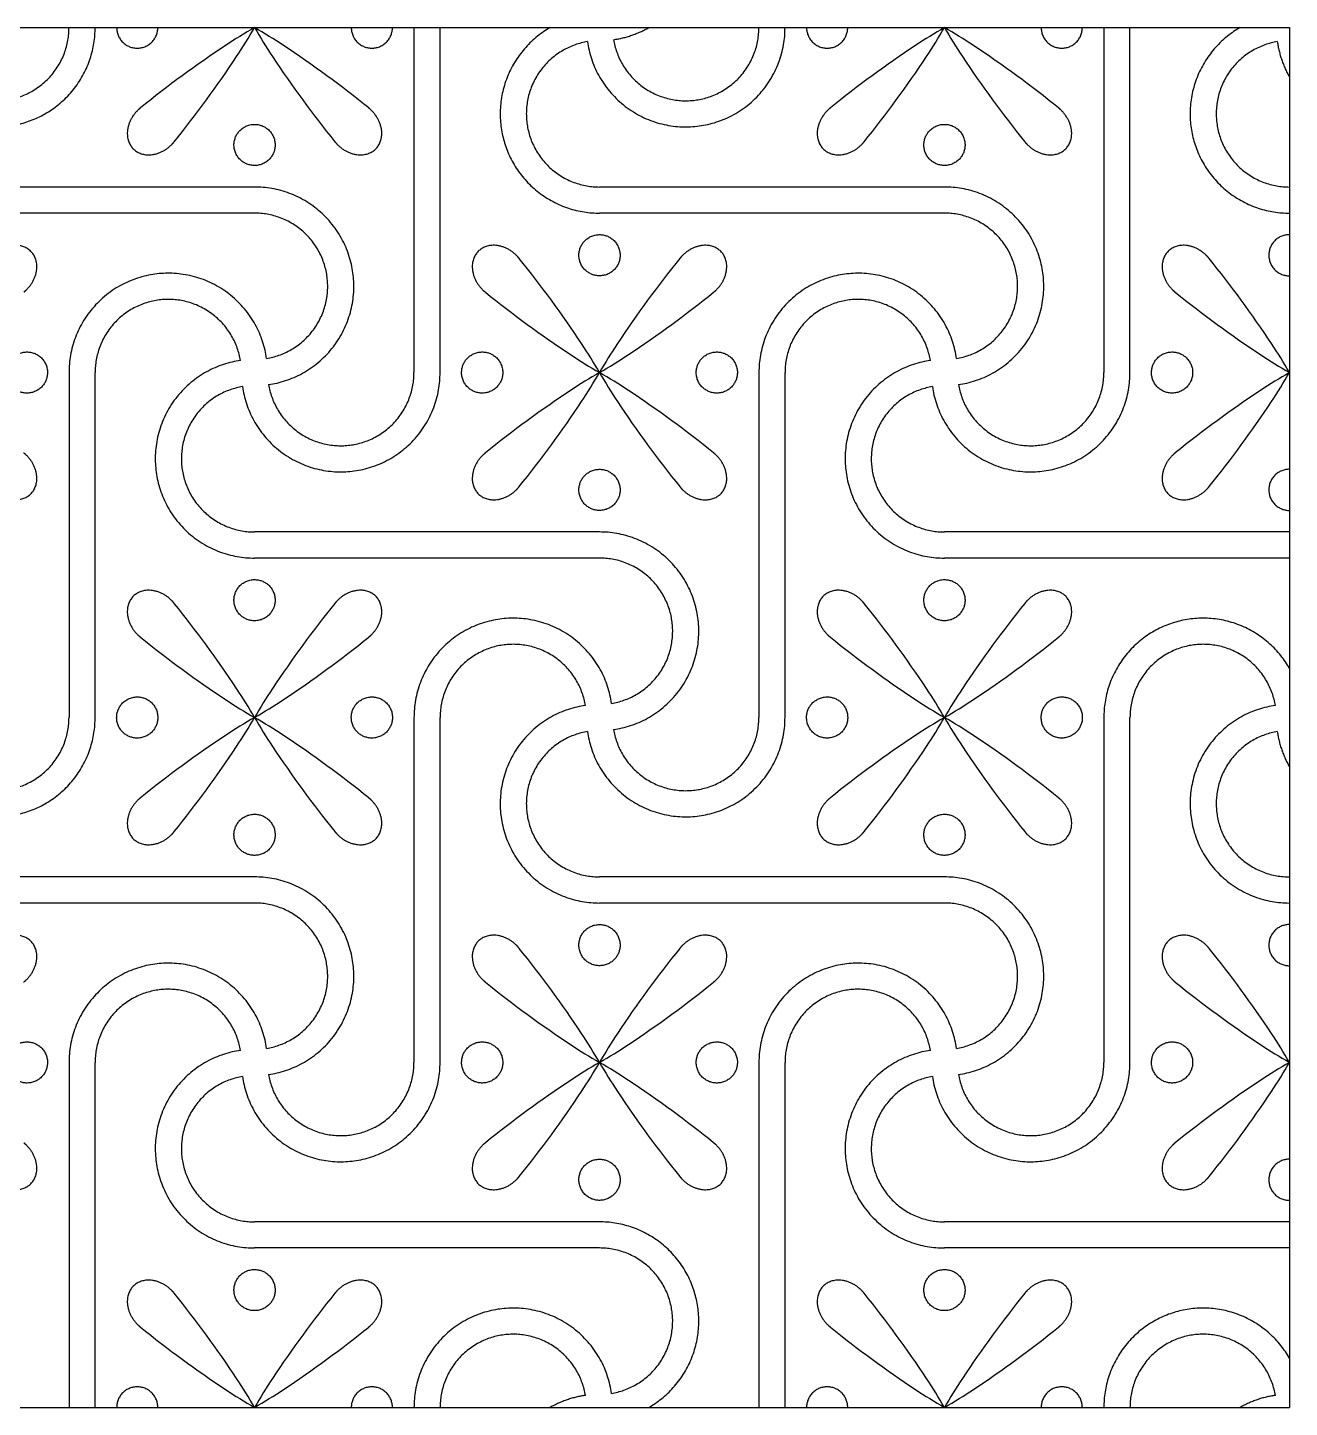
# Model space of a CAD drawing. Header units: millimetres. Extents: x -101 to 102, y -117 to 99.
# Drawn here: x 0.43 to 44.37, y 51.3 to 99.34 of the extents above; entities that cross this region are included whole.
import ezdxf

# ---------------------------------------------------------------- set-up
doc = ezdxf.new("R2010")
doc.units = ezdxf.units.MM
doc.header["$MEASUREMENT"] = 0
doc.layers.add('Layer 03', color=5, linetype='Continuous')

msp = doc.modelspace()

# ---------------------------------------------------------------- linework, layer by layer
at = {"layer": 'Layer 03'}
for p, q in [((-3.675, 99.337), (44.366, 99.337)), ((44.366, 99.337), (44.366, 51.296)), ((8.336, 93.787), (-3.675, 93.787)), ((32.356, 93.787), (20.346, 93.787)), ((8.336, 92.877), (-3.675, 92.877)), ((32.356, 92.877), (20.346, 92.877)), ((20.346, 81.777), (8.336, 81.777)), ((44.366, 81.777), (32.356, 81.777)), ((20.346, 80.867), (8.336, 80.867)), ((44.366, 80.867), (32.356, 80.867)), ((8.336, 69.767), (-3.675, 69.767)), ((32.356, 69.767), (20.346, 69.767)), ((8.336, 68.857), (-3.675, 68.857)), ((32.356, 68.857), (20.346, 68.857)), ((20.346, 57.756), (8.336, 57.756)), ((44.366, 57.756), (32.356, 57.756)), ((20.346, 56.847), (8.336, 56.847)), ((44.366, 56.847), (32.356, 56.847))]:
    msp.add_line(p, q, dxfattribs=at)
for points in [[(13.886, 99.337), (13.886, 87.327)], [(14.796, 87.327), (14.796, 99.337)], [(37.906, 99.337), (37.906, 87.327)], [(38.816, 87.327), (38.816, 99.337)], [(1.876, 87.327), (1.876, 75.317)], [(2.785, 75.317), (2.785, 87.327)], [(25.896, 87.327), (25.896, 75.317)], [(26.806, 75.317), (26.806, 87.327)], [(13.886, 75.317), (13.886, 63.307)], [(14.796, 63.307), (14.796, 75.317)], [(37.906, 75.317), (37.906, 63.307)], [(38.816, 63.307), (38.816, 75.317)], [(1.876, 63.307), (1.876, 51.296)], [(2.785, 51.296), (2.785, 63.307)], [(25.896, 63.307), (25.896, 51.296)], [(26.806, 51.296), (26.806, 63.307)], [(-3.675, 51.296), (44.366, 51.296)]]:
    msp.add_lwpolyline(points, dxfattribs=at)
for centre, radius, start, end in [((17.281, 83.736), 17.984, 119.83, 123.6162), ((-7.266, 108.283), 17.984, 326.3838, 330.17), ((-0.61, 83.736), 17.984, 56.3838, 60.17), ((23.937, 108.283), 17.984, 209.83, 213.6162), ((41.302, 83.736), 17.984, 119.83, 123.6162), ((16.755, 108.283), 17.984, 326.3838, 330.17), ((23.41, 83.736), 17.984, 56.3838, 60.17), ((47.958, 108.283), 17.984, 209.83, 213.6162), ((29.509, 65.343), 40.071, 123.6162, 128.8702), ((-12.838, 65.343), 40.071, 51.1298, 56.3838), ((53.53, 65.343), 40.071, 123.6162, 128.8702), ((11.182, 65.343), 40.071, 51.1298, 56.3838), ((-25.659, 120.511), 40.071, 321.1298, 326.3838), ((42.33, 120.511), 40.071, 213.6162, 218.8702), ((-1.639, 120.511), 40.071, 321.1298, 326.3838), ((66.351, 120.511), 40.071, 213.6162, 218.8702), ((-13.649, 66.153), 40.071, 33.6162, 38.8702), ((54.34, 66.153), 40.071, 141.1298, 146.3838), ((10.372, 66.153), 40.071, 33.6162, 38.8702), ((41.52, 121.322), 40.071, 231.1298, 236.3838), ((-0.828, 121.322), 40.071, 303.6162, 308.8702), ((65.54, 121.322), 40.071, 231.1298, 236.3838), ((29.292, 102.929), 17.984, 236.3838, 240.17), ((4.744, 78.381), 17.984, 29.83, 33.6162), ((35.947, 78.381), 17.984, 146.3838, 150.17), ((11.4, 102.929), 17.984, 299.83, 303.6162), ((53.312, 102.929), 17.984, 236.3838, 240.17), ((28.765, 78.381), 17.984, 29.83, 33.6162), ((29.292, 71.726), 17.984, 119.83, 123.6162), ((4.744, 96.273), 17.984, 326.3838, 330.17), ((11.4, 71.726), 17.984, 56.3838, 60.17), ((35.947, 96.273), 17.984, 209.83, 213.6162), ((53.312, 71.726), 17.984, 119.83, 123.6162), ((28.765, 96.273), 17.984, 326.3838, 330.17), ((41.52, 53.333), 40.071, 123.6162, 128.8702), ((-0.828, 53.333), 40.071, 51.1298, 56.3838), ((65.54, 53.333), 40.071, 123.6162, 128.8702), ((-13.649, 108.501), 40.071, 321.1298, 326.3838), ((54.34, 108.501), 40.071, 213.6162, 218.8702), ((10.372, 108.501), 40.071, 321.1298, 326.3838), ((-25.659, 54.143), 40.071, 33.6162, 38.8702), ((42.33, 54.143), 40.071, 141.1298, 146.3838), ((-1.639, 54.143), 40.071, 33.6162, 38.8702), ((66.351, 54.143), 40.071, 141.1298, 146.3838), ((29.509, 109.312), 40.071, 231.1298, 236.3838), ((-12.838, 109.312), 40.071, 303.6162, 308.8702), ((53.53, 109.312), 40.071, 231.1298, 236.3838), ((11.182, 109.312), 40.071, 303.6162, 308.8702), ((17.281, 90.918), 17.984, 236.3838, 240.17), ((-7.266, 66.371), 17.984, 29.83, 33.6162), ((23.937, 66.371), 17.984, 146.3838, 150.17), ((-0.61, 90.918), 17.984, 299.83, 303.6162), ((41.302, 90.918), 17.984, 236.3838, 240.17), ((16.755, 66.371), 17.984, 29.83, 33.6162), ((47.958, 66.371), 17.984, 146.3838, 150.17), ((23.41, 90.918), 17.984, 299.83, 303.6162), ((17.281, 59.715), 17.984, 119.83, 123.6162), ((-7.266, 84.263), 17.984, 326.3838, 330.17), ((-0.61, 59.715), 17.984, 56.3838, 60.17), ((23.937, 84.263), 17.984, 209.83, 213.6162), ((41.302, 59.715), 17.984, 119.83, 123.6162), ((16.755, 84.263), 17.984, 326.3838, 330.17), ((23.41, 59.715), 17.984, 56.3838, 60.17), ((47.958, 84.263), 17.984, 209.83, 213.6162), ((29.509, 41.322), 40.071, 123.6162, 128.8702), ((-12.838, 41.322), 40.071, 51.1298, 56.3838), ((53.53, 41.322), 40.071, 123.6162, 128.8702), ((11.182, 41.322), 40.071, 51.1298, 56.3838), ((-25.659, 96.491), 40.071, 321.1298, 326.3838), ((42.33, 96.491), 40.071, 213.6162, 218.8702), ((-1.639, 96.491), 40.071, 321.1298, 326.3838), ((66.351, 96.491), 40.071, 213.6162, 218.8702), ((-13.649, 42.133), 40.071, 33.6162, 38.8702), ((54.34, 42.133), 40.071, 141.1298, 146.3838), ((10.372, 42.133), 40.071, 33.6162, 38.8702), ((41.52, 97.301), 40.071, 231.1298, 236.3838), ((-0.828, 97.301), 40.071, 303.6162, 308.8702), ((65.54, 97.301), 40.071, 231.1298, 236.3838), ((29.292, 78.908), 17.984, 236.3838, 240.17), ((4.744, 54.361), 17.984, 29.83, 33.6162), ((35.947, 54.361), 17.984, 146.3838, 150.17), ((11.4, 78.908), 17.984, 299.83, 303.6162), ((53.312, 78.908), 17.984, 236.3838, 240.17), ((28.765, 54.361), 17.984, 29.83, 33.6162), ((29.292, 47.705), 17.984, 119.83, 123.6162), ((4.744, 72.253), 17.984, 326.3838, 330.17), ((11.4, 47.705), 17.984, 56.3838, 60.17), ((35.947, 72.253), 17.984, 209.83, 213.6162), ((53.312, 47.705), 17.984, 119.83, 123.6162), ((28.765, 72.253), 17.984, 326.3838, 330.17), ((41.52, 29.312), 40.071, 123.6162, 128.8702), ((-0.828, 29.312), 40.071, 51.1298, 56.3838), ((65.54, 29.312), 40.071, 123.6162, 128.8702), ((-13.649, 84.48), 40.071, 321.1298, 326.3838), ((54.34, 84.48), 40.071, 213.6162, 218.8702), ((10.372, 84.48), 40.071, 321.1298, 326.3838), ((-25.659, 30.123), 40.071, 33.6162, 38.8702), ((42.33, 30.123), 40.071, 141.1298, 146.3838), ((-1.639, 30.123), 40.071, 33.6162, 38.8702), ((66.351, 30.123), 40.071, 141.1298, 146.3838), ((29.509, 85.291), 40.071, 231.1298, 236.3838), ((-12.838, 85.291), 40.071, 303.6162, 308.8702), ((53.53, 85.291), 40.071, 231.1298, 236.3838), ((11.182, 85.291), 40.071, 303.6162, 308.8702), ((17.281, 66.898), 17.984, 236.3838, 240.17), ((-7.266, 42.351), 17.984, 29.83, 33.6162), ((23.937, 42.351), 17.984, 146.3838, 150.17), ((-0.61, 66.898), 17.984, 299.83, 303.6162), ((41.302, 66.898), 17.984, 236.3838, 240.17), ((16.755, 42.351), 17.984, 29.83, 33.6162), ((47.958, 42.351), 17.984, 146.3838, 150.17), ((23.41, 66.898), 17.984, 299.83, 303.6162)]:
    msp.add_arc(centre, radius, start, end, dxfattribs=at)
for points, weights, knots in [([(-3.675, 97.623), (-2.356, 95.313), (0.215, 95.996), (2.785, 96.678), (2.785, 99.337)], [1, 0.792622315499, 1, 0.792622315499, 1], [2.567925, 2.567925, 2.567925, 9.059008, 9.059008, 15.55009, 15.55009, 15.55009]), ([(-3.185, 98.917), (-2.798, 96.605), (-0.461, 96.799), (1.876, 96.993), (1.876, 99.337)], [1, 0.735775227624, 1, 0.735775227624, 1], [0.819926, 0.819926, 0.819926, 8.185008, 8.185008, 15.55009, 15.55009, 15.55009]), ([(3.535, 99.337), (3.535, 98.621), (4.251, 98.621), (4.967, 98.621), (4.967, 99.337)], [1, 0.707106781186, 1, 0.707106781186, 1], [2.335696, 2.335696, 2.335696, 4.190636, 4.190636, 6.045576, 6.045576, 6.045576]), ([(11.704, 99.337), (11.704, 98.621), (12.42, 98.621), (13.137, 98.621), (13.137, 99.337)], [1, 0.707106781187, 1, 0.707106781187, 1], [6.045576, 6.045576, 6.045576, 7.900515, 7.900515, 9.755455, 9.755455, 9.755455]), ([(18.631, 99.337), (16.322, 98.019), (17.004, 95.448), (17.686, 92.877), (20.346, 92.877)], [1, 0.792622315497, 1, 0.792622315497, 1], [2.567925, 2.567925, 2.567925, 9.059008, 9.059008, 15.55009, 15.55009, 15.55009]), ([(19.926, 98.848), (20.382, 95.66), (23.594, 95.889), (26.806, 96.117), (26.806, 99.337)], [1, 0.731783704838, 1, 0.731783704838, 1], [0.703603, 0.703603, 0.703603, 8.126846, 8.126846, 15.55009, 15.55009, 15.55009]), ([(20.836, 98.917), (21.222, 96.605), (23.559, 96.799), (25.896, 96.993), (25.896, 99.337)], [1, 0.735775227624, 1, 0.735775227624, 1], [0.819926, 0.819926, 0.819926, 8.185008, 8.185008, 15.55009, 15.55009, 15.55009]), ([(27.555, 99.337), (27.555, 98.621), (28.272, 98.621), (28.988, 98.621), (28.988, 99.337)], [1, 0.707106781186, 1, 0.707106781186, 1], [2.335696, 2.335696, 2.335696, 4.190636, 4.190636, 6.045576, 6.045576, 6.045576]), ([(35.724, 99.337), (35.724, 98.621), (36.441, 98.621), (37.157, 98.621), (37.157, 99.337)], [1, 0.707106781187, 1, 0.707106781187, 1], [6.045576, 6.045576, 6.045576, 7.900515, 7.900515, 9.755455, 9.755455, 9.755455]), ([(42.652, 99.337), (40.342, 98.019), (41.025, 95.448), (41.707, 92.877), (44.366, 92.877)], [1, 0.792622315497, 1, 0.792622315497, 1], [2.567925, 2.567925, 2.567925, 9.059008, 9.059008, 15.55009, 15.55009, 15.55009]), ([(19.926, 98.848), (17.613, 98.461), (17.807, 96.124), (18.001, 93.787), (20.346, 93.787)], [1, 0.735775227624, 1, 0.735775227624, 1], [0.819926, 0.819926, 0.819926, 8.185008, 8.185008, 15.55009, 15.55009, 15.55009]), ([(43.946, 98.848), (41.634, 98.461), (41.827, 96.124), (42.021, 93.787), (44.366, 93.787)], [1, 0.735775227624, 1, 0.735775227624, 1], [0.819926, 0.819926, 0.819926, 8.185008, 8.185008, 15.55009, 15.55009, 15.55009]), ([(4.362, 96.541), (4.308, 96.497), (4.259, 96.448), (3.521, 95.71), (4.114, 95.116), (4.708, 94.523), (5.447, 95.261), (5.496, 95.31), (5.539, 95.364)], [0.951285441097, 0.97318836636, 1, 0.707106781187, 1, 0.707106781187, 1, 0.97318836636, 0.951285441097], [1.427005, 1.427005, 1.427005, 1.570796, 1.570796, 3.141593, 3.141593, 4.712389, 4.712389, 4.856181, 4.856181, 4.856181]), ([(11.132, 95.364), (11.176, 95.31), (11.225, 95.261), (11.963, 94.523), (12.557, 95.116), (13.15, 95.71), (12.412, 96.448), (12.363, 96.497), (12.309, 96.541)], [0.951285441097, 0.97318836636, 1, 0.707106781187, 1, 0.707106781187, 1, 0.97318836636, 0.951285441097], [1.427005, 1.427005, 1.427005, 1.570796, 1.570796, 3.141593, 3.141593, 4.712389, 4.712389, 4.856181, 4.856181, 4.856181]), ([(28.383, 96.541), (28.329, 96.497), (28.28, 96.448), (27.541, 95.71), (28.135, 95.116), (28.729, 94.523), (29.467, 95.261), (29.516, 95.31), (29.56, 95.364)], [0.951285441097, 0.97318836636, 1, 0.707106781187, 1, 0.707106781187, 1, 0.97318836636, 0.951285441097], [1.427005, 1.427005, 1.427005, 1.570796, 1.570796, 3.141593, 3.141593, 4.712389, 4.712389, 4.856181, 4.856181, 4.856181]), ([(35.153, 95.364), (35.196, 95.31), (35.245, 95.261), (35.984, 94.523), (36.577, 95.116), (37.171, 95.71), (36.432, 96.448), (36.383, 96.497), (36.329, 96.541)], [0.951285441097, 0.97318836636, 1, 0.707106781187, 1, 0.707106781187, 1, 0.97318836636, 0.951285441097], [1.427005, 1.427005, 1.427005, 1.570796, 1.570796, 3.141593, 3.141593, 4.712389, 4.712389, 4.856181, 4.856181, 4.856181]), ([(7.678, 95.536), (7.394, 94.879), (8.052, 94.595), (8.71, 94.311), (8.993, 94.969), (9.277, 95.627), (8.619, 95.911), (7.961, 96.194), (7.678, 95.536)], [1, 0.707106781187, 1, 0.707106781187, 1, 0.707106781187, 1, 0.707106781187, 1], [0, 0, 0, 1.85494, 1.85494, 3.709879, 3.709879, 5.564819, 5.564819, 7.419758, 7.419758, 7.419758]), ([(31.698, 95.536), (31.415, 94.879), (32.072, 94.595), (32.73, 94.311), (33.014, 94.969), (33.298, 95.627), (32.64, 95.911), (31.982, 96.194), (31.698, 95.536)], [1, 0.707106781187, 1, 0.707106781187, 1, 0.707106781187, 1, 0.707106781187, 1], [0, 0, 0, 1.85494, 1.85494, 3.709879, 3.709879, 5.564819, 5.564819, 7.419758, 7.419758, 7.419758]), ([(8.825, 86.907), (12.013, 87.363), (11.784, 90.575), (11.556, 93.787), (8.336, 93.787)], [1, 0.731783704838, 1, 0.731783704838, 1], [0.703603, 0.703603, 0.703603, 8.126846, 8.126846, 15.55009, 15.55009, 15.55009]), ([(32.846, 86.907), (36.034, 87.363), (35.805, 90.575), (35.576, 93.787), (32.356, 93.787)], [1, 0.731783704838, 1, 0.731783704838, 1], [0.703603, 0.703603, 0.703603, 8.126846, 8.126846, 15.55009, 15.55009, 15.55009]), ([(8.756, 87.817), (11.068, 88.204), (10.874, 90.54), (10.68, 92.877), (8.336, 92.877)], [1, 0.735775227624, 1, 0.735775227624, 1], [0.819926, 0.819926, 0.819926, 8.185008, 8.185008, 15.55009, 15.55009, 15.55009]), ([(32.776, 87.817), (35.089, 88.204), (34.895, 90.54), (34.701, 92.877), (32.356, 92.877)], [1, 0.735775227624, 1, 0.735775227624, 1], [0.819926, 0.819926, 0.819926, 8.185008, 8.185008, 15.55009, 15.55009, 15.55009]), ([(21.004, 91.128), (21.287, 91.786), (20.63, 92.07), (19.972, 92.353), (19.688, 91.695), (19.404, 91.038), (20.062, 90.754), (20.72, 90.47), (21.004, 91.128)], [1, 0.707106781187, 1, 0.707106781187, 1, 0.707106781187, 1, 0.707106781187, 1], [0, 0, 0, 1.85494, 1.85494, 3.709879, 3.709879, 5.564819, 5.564819, 7.419758, 7.419758, 7.419758]), ([(44.366, 92.128), (43.65, 92.128), (43.65, 91.412), (43.65, 90.695), (44.366, 90.695)], [1, 0.707106781187, 1, 0.707106781187, 1], [2.335696, 2.335696, 2.335696, 4.190636, 4.190636, 6.045576, 6.045576, 6.045576]), ([(0.299, 90.124), (0.352, 90.167), (0.402, 90.216), (1.14, 90.955), (0.547, 91.548), (-0.047, 92.142), (-0.786, 91.403), (-0.835, 91.354), (-0.878, 91.3)], [0.951285441097, 0.97318836636, 1, 0.707106781187, 1, 0.707106781187, 1, 0.97318836636, 0.951285441097], [1.427005, 1.427005, 1.427005, 1.570796, 1.570796, 3.141593, 3.141593, 4.712389, 4.712389, 4.856181, 4.856181, 4.856181]), ([(17.549, 91.3), (17.506, 91.354), (17.457, 91.403), (16.718, 92.142), (16.125, 91.548), (15.531, 90.955), (16.27, 90.216), (16.319, 90.167), (16.373, 90.124)], [0.951285441097, 0.97318836636, 1, 0.707106781187, 1, 0.707106781187, 1, 0.97318836636, 0.951285441097], [1.427005, 1.427005, 1.427005, 1.570796, 1.570796, 3.141593, 3.141593, 4.712389, 4.712389, 4.856181, 4.856181, 4.856181]), ([(24.319, 90.124), (24.373, 90.167), (24.422, 90.216), (25.161, 90.955), (24.567, 91.548), (23.973, 92.142), (23.235, 91.403), (23.186, 91.354), (23.142, 91.3)], [0.951285441097, 0.97318836636, 1, 0.707106781187, 1, 0.707106781187, 1, 0.97318836636, 0.951285441097], [1.427005, 1.427005, 1.427005, 1.570796, 1.570796, 3.141593, 3.141593, 4.712389, 4.712389, 4.856181, 4.856181, 4.856181]), ([(41.57, 91.3), (41.526, 91.354), (41.477, 91.403), (40.739, 92.142), (40.145, 91.548), (39.552, 90.955), (40.29, 90.216), (40.339, 90.167), (40.393, 90.124)], [0.951285441097, 0.97318836636, 1, 0.707106781187, 1, 0.707106781187, 1, 0.97318836636, 0.951285441097], [1.427005, 1.427005, 1.427005, 1.570796, 1.570796, 3.141593, 3.141593, 4.712389, 4.712389, 4.856181, 4.856181, 4.856181]), ([(8.756, 87.817), (8.299, 91.005), (5.088, 90.776), (1.876, 90.547), (1.876, 87.327)], [1, 0.731783704838, 1, 0.731783704838, 1], [0.703603, 0.703603, 0.703603, 8.126846, 8.126846, 15.55009, 15.55009, 15.55009]), ([(32.776, 87.817), (32.32, 91.005), (29.108, 90.776), (25.896, 90.547), (25.896, 87.327)], [1, 0.731783704838, 1, 0.731783704838, 1], [0.703603, 0.703603, 0.703603, 8.126846, 8.126846, 15.55009, 15.55009, 15.55009]), ([(7.846, 87.747), (7.459, 90.06), (5.122, 89.866), (2.785, 89.672), (2.785, 87.327)], [1, 0.735775227624, 1, 0.735775227624, 1], [0.819926, 0.819926, 0.819926, 8.185008, 8.185008, 15.55009, 15.55009, 15.55009]), ([(31.866, 87.747), (31.48, 90.06), (29.143, 89.866), (26.806, 89.672), (26.806, 87.327)], [1, 0.735775227624, 1, 0.735775227624, 1], [0.819926, 0.819926, 0.819926, 8.185008, 8.185008, 15.55009, 15.55009, 15.55009]), ([(0.126, 86.669), (0.784, 86.386), (1.068, 87.044), (1.351, 87.701), (0.694, 87.985), (0.036, 88.269), (-0.248, 87.611), (-0.531, 86.953), (0.126, 86.669)], [1, 0.707106781187, 1, 0.707106781187, 1, 0.707106781187, 1, 0.707106781187, 1], [0, 0, 0, 1.85494, 1.85494, 3.709879, 3.709879, 5.564819, 5.564819, 7.419758, 7.419758, 7.419758]), ([(16.545, 87.985), (15.887, 88.269), (15.603, 87.611), (15.32, 86.953), (15.978, 86.669), (16.635, 86.386), (16.919, 87.044), (17.203, 87.701), (16.545, 87.985)], [1, 0.707106781187, 1, 0.707106781187, 1, 0.707106781187, 1, 0.707106781187, 1], [0, 0, 0, 1.85494, 1.85494, 3.709879, 3.709879, 5.564819, 5.564819, 7.419758, 7.419758, 7.419758]), ([(24.147, 86.669), (24.805, 86.386), (25.088, 87.044), (25.372, 87.701), (24.714, 87.985), (24.056, 88.269), (23.773, 87.611), (23.489, 86.953), (24.147, 86.669)], [1, 0.707106781187, 1, 0.707106781187, 1, 0.707106781187, 1, 0.707106781187, 1], [0, 0, 0, 1.85494, 1.85494, 3.709879, 3.709879, 5.564819, 5.564819, 7.419758, 7.419758, 7.419758]), ([(40.565, 87.985), (39.908, 88.269), (39.624, 87.611), (39.34, 86.953), (39.998, 86.669), (40.656, 86.386), (40.94, 87.044), (41.223, 87.701), (40.565, 87.985)], [1, 0.707106781187, 1, 0.707106781187, 1, 0.707106781187, 1, 0.707106781187, 1], [0, 0, 0, 1.85494, 1.85494, 3.709879, 3.709879, 5.564819, 5.564819, 7.419758, 7.419758, 7.419758]), ([(7.846, 87.747), (4.658, 87.291), (4.887, 84.079), (5.115, 80.867), (8.336, 80.867)], [1, 0.731783704838, 1, 0.731783704838, 1], [0.703603, 0.703603, 0.703603, 8.126846, 8.126846, 15.55009, 15.55009, 15.55009]), ([(31.866, 87.747), (28.679, 87.291), (28.907, 84.079), (29.136, 80.867), (32.356, 80.867)], [1, 0.731783704838, 1, 0.731783704838, 1], [0.703603, 0.703603, 0.703603, 8.126846, 8.126846, 15.55009, 15.55009, 15.55009]), ([(7.916, 86.837), (8.372, 83.65), (11.584, 83.878), (14.796, 84.107), (14.796, 87.327)], [1, 0.731783704838, 1, 0.731783704838, 1], [0.703603, 0.703603, 0.703603, 8.126846, 8.126846, 15.55009, 15.55009, 15.55009]), ([(8.825, 86.907), (9.212, 84.594), (11.549, 84.788), (13.886, 84.982), (13.886, 87.327)], [1, 0.735775227624, 1, 0.735775227624, 1], [0.819926, 0.819926, 0.819926, 8.185008, 8.185008, 15.55009, 15.55009, 15.55009]), ([(31.936, 86.837), (32.392, 83.65), (35.604, 83.878), (38.816, 84.107), (38.816, 87.327)], [1, 0.731783704838, 1, 0.731783704838, 1], [0.703603, 0.703603, 0.703603, 8.126846, 8.126846, 15.55009, 15.55009, 15.55009]), ([(32.846, 86.907), (33.233, 84.594), (35.569, 84.788), (37.906, 84.982), (37.906, 87.327)], [1, 0.735775227624, 1, 0.735775227624, 1], [0.819926, 0.819926, 0.819926, 8.185008, 8.185008, 15.55009, 15.55009, 15.55009]), ([(7.916, 86.837), (5.603, 86.451), (5.797, 84.114), (5.991, 81.777), (8.336, 81.777)], [1, 0.735775227624, 1, 0.735775227624, 1], [0.819926, 0.819926, 0.819926, 8.185008, 8.185008, 15.55009, 15.55009, 15.55009]), ([(31.936, 86.837), (29.623, 86.451), (29.817, 84.114), (30.011, 81.777), (32.356, 81.777)], [1, 0.735775227624, 1, 0.735775227624, 1], [0.819926, 0.819926, 0.819926, 8.185008, 8.185008, 15.55009, 15.55009, 15.55009]), ([(-0.878, 83.354), (-0.835, 83.3), (-0.786, 83.251), (-0.047, 82.512), (0.547, 83.106), (1.14, 83.7), (0.402, 84.438), (0.352, 84.487), (0.299, 84.531)], [0.951285441097, 0.97318836636, 1, 0.707106781187, 1, 0.707106781187, 1, 0.97318836636, 0.951285441097], [1.427005, 1.427005, 1.427005, 1.570796, 1.570796, 3.141593, 3.141593, 4.712389, 4.712389, 4.856181, 4.856181, 4.856181]), ([(16.373, 84.531), (16.319, 84.487), (16.27, 84.438), (15.531, 83.7), (16.125, 83.106), (16.718, 82.512), (17.457, 83.251), (17.506, 83.3), (17.549, 83.354)], [0.951285441097, 0.97318836636, 1, 0.707106781187, 1, 0.707106781187, 1, 0.97318836636, 0.951285441097], [1.427005, 1.427005, 1.427005, 1.570796, 1.570796, 3.141593, 3.141593, 4.712389, 4.712389, 4.856181, 4.856181, 4.856181]), ([(23.142, 83.354), (23.186, 83.3), (23.235, 83.251), (23.973, 82.512), (24.567, 83.106), (25.161, 83.7), (24.422, 84.438), (24.373, 84.487), (24.319, 84.531)], [0.951285441097, 0.97318836636, 1, 0.707106781187, 1, 0.707106781187, 1, 0.97318836636, 0.951285441097], [1.427005, 1.427005, 1.427005, 1.570796, 1.570796, 3.141593, 3.141593, 4.712389, 4.712389, 4.856181, 4.856181, 4.856181]), ([(40.393, 84.531), (40.339, 84.487), (40.29, 84.438), (39.552, 83.7), (40.145, 83.106), (40.739, 82.512), (41.477, 83.251), (41.526, 83.3), (41.57, 83.354)], [0.951285441097, 0.97318836636, 1, 0.707106781187, 1, 0.707106781187, 1, 0.97318836636, 0.951285441097], [1.427005, 1.427005, 1.427005, 1.570796, 1.570796, 3.141593, 3.141593, 4.712389, 4.712389, 4.856181, 4.856181, 4.856181]), ([(19.688, 83.526), (19.404, 82.868), (20.062, 82.585), (20.72, 82.301), (21.004, 82.959), (21.287, 83.617), (20.63, 83.9), (19.972, 84.184), (19.688, 83.526)], [1, 0.707106781187, 1, 0.707106781187, 1, 0.707106781187, 1, 0.707106781187, 1], [0, 0, 0, 1.85494, 1.85494, 3.709879, 3.709879, 5.564819, 5.564819, 7.419758, 7.419758, 7.419758]), ([(44.366, 83.959), (43.65, 83.959), (43.65, 83.243), (43.65, 82.526), (44.366, 82.526)], [1, 0.707106781186, 1, 0.707106781186, 1], [6.045576, 6.045576, 6.045576, 7.900515, 7.900515, 9.755455, 9.755455, 9.755455]), ([(20.836, 74.897), (24.023, 75.353), (23.795, 78.565), (23.566, 81.777), (20.346, 81.777)], [1, 0.731783704838, 1, 0.731783704838, 1], [0.703603, 0.703603, 0.703603, 8.126846, 8.126846, 15.55009, 15.55009, 15.55009]), ([(20.766, 75.807), (23.079, 76.193), (22.885, 78.53), (22.691, 80.867), (20.346, 80.867)], [1, 0.735775227624, 1, 0.735775227624, 1], [0.819926, 0.819926, 0.819926, 8.185008, 8.185008, 15.55009, 15.55009, 15.55009]), ([(8.993, 79.118), (9.277, 79.776), (8.619, 80.059), (7.961, 80.343), (7.678, 79.685), (7.394, 79.027), (8.052, 78.744), (8.71, 78.46), (8.993, 79.118)], [1, 0.707106781187, 1, 0.707106781187, 1, 0.707106781187, 1, 0.707106781187, 1], [0, 0, 0, 1.85494, 1.85494, 3.709879, 3.709879, 5.564819, 5.564819, 7.419758, 7.419758, 7.419758]), ([(33.014, 79.118), (33.298, 79.776), (32.64, 80.059), (31.982, 80.343), (31.698, 79.685), (31.415, 79.027), (32.072, 78.744), (32.73, 78.46), (33.014, 79.118)], [1, 0.707106781187, 1, 0.707106781187, 1, 0.707106781187, 1, 0.707106781187, 1], [0, 0, 0, 1.85494, 1.85494, 3.709879, 3.709879, 5.564819, 5.564819, 7.419758, 7.419758, 7.419758]), ([(5.539, 79.29), (5.496, 79.344), (5.447, 79.393), (4.708, 80.132), (4.114, 79.538), (3.521, 78.945), (4.259, 78.206), (4.308, 78.157), (4.362, 78.113)], [0.951285441097, 0.97318836636, 1, 0.707106781187, 1, 0.707106781187, 1, 0.97318836636, 0.951285441097], [1.427005, 1.427005, 1.427005, 1.570796, 1.570796, 3.141593, 3.141593, 4.712389, 4.712389, 4.856181, 4.856181, 4.856181]), ([(12.309, 78.113), (12.363, 78.157), (12.412, 78.206), (13.15, 78.945), (12.557, 79.538), (11.963, 80.132), (11.225, 79.393), (11.176, 79.344), (11.132, 79.29)], [0.951285441097, 0.97318836636, 1, 0.707106781187, 1, 0.707106781187, 1, 0.97318836636, 0.951285441097], [1.427005, 1.427005, 1.427005, 1.570796, 1.570796, 3.141593, 3.141593, 4.712389, 4.712389, 4.856181, 4.856181, 4.856181]), ([(29.56, 79.29), (29.516, 79.344), (29.467, 79.393), (28.729, 80.132), (28.135, 79.538), (27.541, 78.945), (28.28, 78.206), (28.329, 78.157), (28.383, 78.113)], [0.951285441097, 0.97318836636, 1, 0.707106781187, 1, 0.707106781187, 1, 0.97318836636, 0.951285441097], [1.427005, 1.427005, 1.427005, 1.570796, 1.570796, 3.141593, 3.141593, 4.712389, 4.712389, 4.856181, 4.856181, 4.856181]), ([(36.329, 78.113), (36.383, 78.157), (36.432, 78.206), (37.171, 78.945), (36.577, 79.538), (35.984, 80.132), (35.245, 79.393), (35.196, 79.344), (35.153, 79.29)], [0.951285441097, 0.97318836636, 1, 0.707106781187, 1, 0.707106781187, 1, 0.97318836636, 0.951285441097], [1.427005, 1.427005, 1.427005, 1.570796, 1.570796, 3.141593, 3.141593, 4.712389, 4.712389, 4.856181, 4.856181, 4.856181]), ([(20.766, 75.807), (20.31, 78.994), (17.098, 78.766), (13.886, 78.537), (13.886, 75.317)], [1, 0.731783704838, 1, 0.731783704838, 1], [0.703603, 0.703603, 0.703603, 8.126846, 8.126846, 15.55009, 15.55009, 15.55009]), ([(44.366, 77.031), (43.048, 79.341), (40.477, 78.659), (37.906, 77.977), (37.906, 75.317)], [1, 0.792622315499, 1, 0.792622315499, 1], [2.567925, 2.567925, 2.567925, 9.059008, 9.059008, 15.55009, 15.55009, 15.55009]), ([(19.856, 75.737), (19.469, 78.05), (17.133, 77.856), (14.796, 77.662), (14.796, 75.317)], [1, 0.735775227624, 1, 0.735775227624, 1], [0.819926, 0.819926, 0.819926, 8.185008, 8.185008, 15.55009, 15.55009, 15.55009]), ([(43.877, 75.737), (43.49, 78.05), (41.153, 77.856), (38.816, 77.662), (38.816, 75.317)], [1, 0.735775227624, 1, 0.735775227624, 1], [0.819926, 0.819926, 0.819926, 8.185008, 8.185008, 15.55009, 15.55009, 15.55009]), ([(4.535, 75.975), (3.877, 76.258), (3.593, 75.601), (3.31, 74.943), (3.967, 74.659), (4.625, 74.375), (4.909, 75.033), (5.192, 75.691), (4.535, 75.975)], [1, 0.707106781187, 1, 0.707106781187, 1, 0.707106781187, 1, 0.707106781187, 1], [0, 0, 0, 1.85494, 1.85494, 3.709879, 3.709879, 5.564819, 5.564819, 7.419758, 7.419758, 7.419758]), ([(12.137, 74.659), (12.794, 74.375), (13.078, 75.033), (13.362, 75.691), (12.704, 75.975), (12.046, 76.258), (11.762, 75.601), (11.479, 74.943), (12.137, 74.659)], [1, 0.707106781187, 1, 0.707106781187, 1, 0.707106781187, 1, 0.707106781187, 1], [0, 0, 0, 1.85494, 1.85494, 3.709879, 3.709879, 5.564819, 5.564819, 7.419758, 7.419758, 7.419758]), ([(28.555, 75.975), (27.897, 76.258), (27.614, 75.601), (27.33, 74.943), (27.988, 74.659), (28.646, 74.375), (28.929, 75.033), (29.213, 75.691), (28.555, 75.975)], [1, 0.707106781187, 1, 0.707106781187, 1, 0.707106781187, 1, 0.707106781187, 1], [0, 0, 0, 1.85494, 1.85494, 3.709879, 3.709879, 5.564819, 5.564819, 7.419758, 7.419758, 7.419758]), ([(36.157, 74.659), (36.815, 74.375), (37.098, 75.033), (37.382, 75.691), (36.724, 75.975), (36.067, 76.258), (35.783, 75.601), (35.499, 74.943), (36.157, 74.659)], [1, 0.707106781187, 1, 0.707106781187, 1, 0.707106781187, 1, 0.707106781187, 1], [0, 0, 0, 1.85494, 1.85494, 3.709879, 3.709879, 5.564819, 5.564819, 7.419758, 7.419758, 7.419758]), ([(19.856, 75.737), (16.668, 75.281), (16.897, 72.069), (17.126, 68.857), (20.346, 68.857)], [1, 0.731783704838, 1, 0.731783704838, 1], [0.703603, 0.703603, 0.703603, 8.126846, 8.126846, 15.55009, 15.55009, 15.55009]), ([(43.877, 75.737), (40.689, 75.281), (40.918, 72.069), (41.146, 68.857), (44.366, 68.857)], [1, 0.731783704838, 1, 0.731783704838, 1], [0.703603, 0.703603, 0.703603, 8.126846, 8.126846, 15.55009, 15.55009, 15.55009]), ([(-3.675, 73.603), (-2.356, 71.293), (0.215, 71.975), (2.785, 72.657), (2.785, 75.317)], [1, 0.792622315499, 1, 0.792622315499, 1], [2.567925, 2.567925, 2.567925, 9.059008, 9.059008, 15.55009, 15.55009, 15.55009]), ([(-3.185, 74.897), (-2.798, 72.584), (-0.461, 72.778), (1.876, 72.972), (1.876, 75.317)], [1, 0.735775227624, 1, 0.735775227624, 1], [0.819926, 0.819926, 0.819926, 8.185008, 8.185008, 15.55009, 15.55009, 15.55009]), ([(19.926, 74.827), (20.382, 71.639), (23.594, 71.868), (26.806, 72.097), (26.806, 75.317)], [1, 0.731783704838, 1, 0.731783704838, 1], [0.703603, 0.703603, 0.703603, 8.126846, 8.126846, 15.55009, 15.55009, 15.55009]), ([(20.836, 74.897), (21.222, 72.584), (23.559, 72.778), (25.896, 72.972), (25.896, 75.317)], [1, 0.735775227624, 1, 0.735775227624, 1], [0.819926, 0.819926, 0.819926, 8.185008, 8.185008, 15.55009, 15.55009, 15.55009]), ([(19.926, 74.827), (17.613, 74.44), (17.807, 72.104), (18.001, 69.767), (20.346, 69.767)], [1, 0.735775227624, 1, 0.735775227624, 1], [0.819926, 0.819926, 0.819926, 8.185008, 8.185008, 15.55009, 15.55009, 15.55009]), ([(43.946, 74.827), (41.634, 74.44), (41.827, 72.104), (42.021, 69.767), (44.366, 69.767)], [1, 0.735775227624, 1, 0.735775227624, 1], [0.819926, 0.819926, 0.819926, 8.185008, 8.185008, 15.55009, 15.55009, 15.55009]), ([(4.362, 72.52), (4.308, 72.477), (4.259, 72.428), (3.521, 71.689), (4.114, 71.096), (4.708, 70.502), (5.447, 71.241), (5.496, 71.29), (5.539, 71.344)], [0.951285441097, 0.97318836636, 1, 0.707106781187, 1, 0.707106781187, 1, 0.97318836636, 0.951285441097], [1.427005, 1.427005, 1.427005, 1.570796, 1.570796, 3.141593, 3.141593, 4.712389, 4.712389, 4.856181, 4.856181, 4.856181]), ([(11.132, 71.344), (11.176, 71.29), (11.225, 71.241), (11.963, 70.502), (12.557, 71.096), (13.15, 71.689), (12.412, 72.428), (12.363, 72.477), (12.309, 72.52)], [0.951285441097, 0.97318836636, 1, 0.707106781187, 1, 0.707106781187, 1, 0.97318836636, 0.951285441097], [1.427005, 1.427005, 1.427005, 1.570796, 1.570796, 3.141593, 3.141593, 4.712389, 4.712389, 4.856181, 4.856181, 4.856181]), ([(28.383, 72.52), (28.329, 72.477), (28.28, 72.428), (27.541, 71.689), (28.135, 71.096), (28.729, 70.502), (29.467, 71.241), (29.516, 71.29), (29.56, 71.344)], [0.951285441097, 0.97318836636, 1, 0.707106781187, 1, 0.707106781187, 1, 0.97318836636, 0.951285441097], [1.427005, 1.427005, 1.427005, 1.570796, 1.570796, 3.141593, 3.141593, 4.712389, 4.712389, 4.856181, 4.856181, 4.856181]), ([(35.153, 71.344), (35.196, 71.29), (35.245, 71.241), (35.984, 70.502), (36.577, 71.096), (37.171, 71.689), (36.432, 72.428), (36.383, 72.477), (36.329, 72.52)], [0.951285441097, 0.97318836636, 1, 0.707106781187, 1, 0.707106781187, 1, 0.97318836636, 0.951285441097], [1.427005, 1.427005, 1.427005, 1.570796, 1.570796, 3.141593, 3.141593, 4.712389, 4.712389, 4.856181, 4.856181, 4.856181]), ([(7.678, 71.516), (7.394, 70.858), (8.052, 70.575), (8.71, 70.291), (8.993, 70.949), (9.277, 71.606), (8.619, 71.89), (7.961, 72.174), (7.678, 71.516)], [1, 0.707106781187, 1, 0.707106781187, 1, 0.707106781187, 1, 0.707106781187, 1], [0, 0, 0, 1.85494, 1.85494, 3.709879, 3.709879, 5.564819, 5.564819, 7.419758, 7.419758, 7.419758]), ([(31.698, 71.516), (31.415, 70.858), (32.072, 70.575), (32.73, 70.291), (33.014, 70.949), (33.298, 71.606), (32.64, 71.89), (31.982, 72.174), (31.698, 71.516)], [1, 0.707106781187, 1, 0.707106781187, 1, 0.707106781187, 1, 0.707106781187, 1], [0, 0, 0, 1.85494, 1.85494, 3.709879, 3.709879, 5.564819, 5.564819, 7.419758, 7.419758, 7.419758]), ([(8.825, 62.887), (12.013, 63.343), (11.784, 66.555), (11.556, 69.767), (8.336, 69.767)], [1, 0.731783704838, 1, 0.731783704838, 1], [0.703603, 0.703603, 0.703603, 8.126846, 8.126846, 15.55009, 15.55009, 15.55009]), ([(32.846, 62.887), (36.034, 63.343), (35.805, 66.555), (35.576, 69.767), (32.356, 69.767)], [1, 0.731783704838, 1, 0.731783704838, 1], [0.703603, 0.703603, 0.703603, 8.126846, 8.126846, 15.55009, 15.55009, 15.55009]), ([(8.756, 63.796), (11.068, 64.183), (10.874, 66.52), (10.68, 68.857), (8.336, 68.857)], [1, 0.735775227624, 1, 0.735775227624, 1], [0.819926, 0.819926, 0.819926, 8.185008, 8.185008, 15.55009, 15.55009, 15.55009]), ([(32.776, 63.796), (35.089, 64.183), (34.895, 66.52), (34.701, 68.857), (32.356, 68.857)], [1, 0.735775227624, 1, 0.735775227624, 1], [0.819926, 0.819926, 0.819926, 8.185008, 8.185008, 15.55009, 15.55009, 15.55009]), ([(21.004, 67.108), (21.287, 67.765), (20.63, 68.049), (19.972, 68.333), (19.688, 67.675), (19.404, 67.017), (20.062, 66.733), (20.72, 66.45), (21.004, 67.108)], [1, 0.707106781187, 1, 0.707106781187, 1, 0.707106781187, 1, 0.707106781187, 1], [0, 0, 0, 1.85494, 1.85494, 3.709879, 3.709879, 5.564819, 5.564819, 7.419758, 7.419758, 7.419758]), ([(44.366, 68.108), (43.65, 68.108), (43.65, 67.391), (43.65, 66.675), (44.366, 66.675)], [1, 0.707106781187, 1, 0.707106781187, 1], [2.335696, 2.335696, 2.335696, 4.190636, 4.190636, 6.045576, 6.045576, 6.045576]), ([(0.299, 66.103), (0.352, 66.147), (0.402, 66.196), (1.14, 66.934), (0.547, 67.528), (-0.047, 68.121), (-0.786, 67.383), (-0.835, 67.334), (-0.878, 67.28)], [0.951285441097, 0.97318836636, 1, 0.707106781187, 1, 0.707106781187, 1, 0.97318836636, 0.951285441097], [1.427005, 1.427005, 1.427005, 1.570796, 1.570796, 3.141593, 3.141593, 4.712389, 4.712389, 4.856181, 4.856181, 4.856181]), ([(17.549, 67.28), (17.506, 67.334), (17.457, 67.383), (16.718, 68.121), (16.125, 67.528), (15.531, 66.934), (16.27, 66.196), (16.319, 66.147), (16.373, 66.103)], [0.951285441097, 0.97318836636, 1, 0.707106781187, 1, 0.707106781187, 1, 0.97318836636, 0.951285441097], [1.427005, 1.427005, 1.427005, 1.570796, 1.570796, 3.141593, 3.141593, 4.712389, 4.712389, 4.856181, 4.856181, 4.856181]), ([(24.319, 66.103), (24.373, 66.147), (24.422, 66.196), (25.161, 66.934), (24.567, 67.528), (23.973, 68.121), (23.235, 67.383), (23.186, 67.334), (23.142, 67.28)], [0.951285441097, 0.97318836636, 1, 0.707106781187, 1, 0.707106781187, 1, 0.97318836636, 0.951285441097], [1.427005, 1.427005, 1.427005, 1.570796, 1.570796, 3.141593, 3.141593, 4.712389, 4.712389, 4.856181, 4.856181, 4.856181]), ([(41.57, 67.28), (41.526, 67.334), (41.477, 67.383), (40.739, 68.121), (40.145, 67.528), (39.552, 66.934), (40.29, 66.196), (40.339, 66.147), (40.393, 66.103)], [0.951285441097, 0.97318836636, 1, 0.707106781187, 1, 0.707106781187, 1, 0.97318836636, 0.951285441097], [1.427005, 1.427005, 1.427005, 1.570796, 1.570796, 3.141593, 3.141593, 4.712389, 4.712389, 4.856181, 4.856181, 4.856181]), ([(8.756, 63.796), (8.299, 66.984), (5.088, 66.755), (1.876, 66.527), (1.876, 63.307)], [1, 0.731783704838, 1, 0.731783704838, 1], [0.703603, 0.703603, 0.703603, 8.126846, 8.126846, 15.55009, 15.55009, 15.55009]), ([(32.776, 63.796), (32.32, 66.984), (29.108, 66.755), (25.896, 66.527), (25.896, 63.307)], [1, 0.731783704838, 1, 0.731783704838, 1], [0.703603, 0.703603, 0.703603, 8.126846, 8.126846, 15.55009, 15.55009, 15.55009]), ([(7.846, 63.727), (7.459, 66.04), (5.122, 65.846), (2.785, 65.652), (2.785, 63.307)], [1, 0.735775227624, 1, 0.735775227624, 1], [0.819926, 0.819926, 0.819926, 8.185008, 8.185008, 15.55009, 15.55009, 15.55009]), ([(31.866, 63.727), (31.48, 66.04), (29.143, 65.846), (26.806, 65.652), (26.806, 63.307)], [1, 0.735775227624, 1, 0.735775227624, 1], [0.819926, 0.819926, 0.819926, 8.185008, 8.185008, 15.55009, 15.55009, 15.55009]), ([(0.126, 62.649), (0.784, 62.365), (1.068, 63.023), (1.351, 63.681), (0.694, 63.964), (0.036, 64.248), (-0.248, 63.59), (-0.531, 62.932), (0.126, 62.649)], [1, 0.707106781187, 1, 0.707106781187, 1, 0.707106781187, 1, 0.707106781187, 1], [0, 0, 0, 1.85494, 1.85494, 3.709879, 3.709879, 5.564819, 5.564819, 7.419758, 7.419758, 7.419758]), ([(16.545, 63.964), (15.887, 64.248), (15.603, 63.59), (15.32, 62.932), (15.978, 62.649), (16.635, 62.365), (16.919, 63.023), (17.203, 63.681), (16.545, 63.964)], [1, 0.707106781187, 1, 0.707106781187, 1, 0.707106781187, 1, 0.707106781187, 1], [0, 0, 0, 1.85494, 1.85494, 3.709879, 3.709879, 5.564819, 5.564819, 7.419758, 7.419758, 7.419758]), ([(24.147, 62.649), (24.805, 62.365), (25.088, 63.023), (25.372, 63.681), (24.714, 63.964), (24.056, 64.248), (23.773, 63.59), (23.489, 62.932), (24.147, 62.649)], [1, 0.707106781187, 1, 0.707106781187, 1, 0.707106781187, 1, 0.707106781187, 1], [0, 0, 0, 1.85494, 1.85494, 3.709879, 3.709879, 5.564819, 5.564819, 7.419758, 7.419758, 7.419758]), ([(40.565, 63.964), (39.908, 64.248), (39.624, 63.59), (39.34, 62.932), (39.998, 62.649), (40.656, 62.365), (40.94, 63.023), (41.223, 63.681), (40.565, 63.964)], [1, 0.707106781187, 1, 0.707106781187, 1, 0.707106781187, 1, 0.707106781187, 1], [0, 0, 0, 1.85494, 1.85494, 3.709879, 3.709879, 5.564819, 5.564819, 7.419758, 7.419758, 7.419758]), ([(7.846, 63.727), (4.658, 63.271), (4.887, 60.059), (5.115, 56.847), (8.336, 56.847)], [1, 0.731783704838, 1, 0.731783704838, 1], [0.703603, 0.703603, 0.703603, 8.126846, 8.126846, 15.55009, 15.55009, 15.55009]), ([(31.866, 63.727), (28.679, 63.271), (28.907, 60.059), (29.136, 56.847), (32.356, 56.847)], [1, 0.731783704838, 1, 0.731783704838, 1], [0.703603, 0.703603, 0.703603, 8.126846, 8.126846, 15.55009, 15.55009, 15.55009]), ([(7.916, 62.817), (8.372, 59.629), (11.584, 59.858), (14.796, 60.087), (14.796, 63.307)], [1, 0.731783704838, 1, 0.731783704838, 1], [0.703603, 0.703603, 0.703603, 8.126846, 8.126846, 15.55009, 15.55009, 15.55009]), ([(8.825, 62.887), (9.212, 60.574), (11.549, 60.768), (13.886, 60.962), (13.886, 63.307)], [1, 0.735775227624, 1, 0.735775227624, 1], [0.819926, 0.819926, 0.819926, 8.185008, 8.185008, 15.55009, 15.55009, 15.55009]), ([(31.936, 62.817), (32.392, 59.629), (35.604, 59.858), (38.816, 60.087), (38.816, 63.307)], [1, 0.731783704838, 1, 0.731783704838, 1], [0.703603, 0.703603, 0.703603, 8.126846, 8.126846, 15.55009, 15.55009, 15.55009]), ([(32.846, 62.887), (33.233, 60.574), (35.569, 60.768), (37.906, 60.962), (37.906, 63.307)], [1, 0.735775227624, 1, 0.735775227624, 1], [0.819926, 0.819926, 0.819926, 8.185008, 8.185008, 15.55009, 15.55009, 15.55009]), ([(7.916, 62.817), (5.603, 62.43), (5.797, 60.093), (5.991, 57.756), (8.336, 57.756)], [1, 0.735775227624, 1, 0.735775227624, 1], [0.819926, 0.819926, 0.819926, 8.185008, 8.185008, 15.55009, 15.55009, 15.55009]), ([(31.936, 62.817), (29.623, 62.43), (29.817, 60.093), (30.011, 57.756), (32.356, 57.756)], [1, 0.735775227624, 1, 0.735775227624, 1], [0.819926, 0.819926, 0.819926, 8.185008, 8.185008, 15.55009, 15.55009, 15.55009]), ([(-0.878, 59.333), (-0.835, 59.28), (-0.786, 59.23), (-0.047, 58.492), (0.547, 59.085), (1.14, 59.679), (0.402, 60.418), (0.352, 60.467), (0.299, 60.51)], [0.951285441097, 0.97318836636, 1, 0.707106781187, 1, 0.707106781187, 1, 0.97318836636, 0.951285441097], [1.427005, 1.427005, 1.427005, 1.570796, 1.570796, 3.141593, 3.141593, 4.712389, 4.712389, 4.856181, 4.856181, 4.856181]), ([(16.373, 60.51), (16.319, 60.467), (16.27, 60.418), (15.531, 59.679), (16.125, 59.085), (16.718, 58.492), (17.457, 59.23), (17.506, 59.28), (17.549, 59.333)], [0.951285441097, 0.97318836636, 1, 0.707106781187, 1, 0.707106781187, 1, 0.97318836636, 0.951285441097], [1.427005, 1.427005, 1.427005, 1.570796, 1.570796, 3.141593, 3.141593, 4.712389, 4.712389, 4.856181, 4.856181, 4.856181]), ([(23.142, 59.333), (23.186, 59.28), (23.235, 59.23), (23.973, 58.492), (24.567, 59.085), (25.161, 59.679), (24.422, 60.418), (24.373, 60.467), (24.319, 60.51)], [0.951285441097, 0.97318836636, 1, 0.707106781187, 1, 0.707106781187, 1, 0.97318836636, 0.951285441097], [1.427005, 1.427005, 1.427005, 1.570796, 1.570796, 3.141593, 3.141593, 4.712389, 4.712389, 4.856181, 4.856181, 4.856181]), ([(40.393, 60.51), (40.339, 60.467), (40.29, 60.418), (39.552, 59.679), (40.145, 59.085), (40.739, 58.492), (41.477, 59.23), (41.526, 59.28), (41.57, 59.333)], [0.951285441097, 0.97318836636, 1, 0.707106781187, 1, 0.707106781187, 1, 0.97318836636, 0.951285441097], [1.427005, 1.427005, 1.427005, 1.570796, 1.570796, 3.141593, 3.141593, 4.712389, 4.712389, 4.856181, 4.856181, 4.856181]), ([(19.688, 59.506), (19.404, 58.848), (20.062, 58.564), (20.72, 58.281), (21.004, 58.938), (21.287, 59.596), (20.63, 59.88), (19.972, 60.163), (19.688, 59.506)], [1, 0.707106781187, 1, 0.707106781187, 1, 0.707106781187, 1, 0.707106781187, 1], [0, 0, 0, 1.85494, 1.85494, 3.709879, 3.709879, 5.564819, 5.564819, 7.419758, 7.419758, 7.419758]), ([(44.366, 59.938), (43.65, 59.938), (43.65, 59.222), (43.65, 58.506), (44.366, 58.506)], [1, 0.707106781187, 1, 0.707106781187, 1], [6.045576, 6.045576, 6.045576, 7.900515, 7.900515, 9.755455, 9.755455, 9.755455]), ([(22.06, 51.296), (24.37, 52.615), (23.688, 55.186), (23.006, 57.756), (20.346, 57.756)], [1, 0.7926223155, 1, 0.7926223155, 1], [2.567925, 2.567925, 2.567925, 9.059008, 9.059008, 15.55009, 15.55009, 15.55009]), ([(20.766, 51.786), (23.079, 52.173), (22.885, 54.51), (22.691, 56.847), (20.346, 56.847)], [1, 0.735775227624, 1, 0.735775227624, 1], [0.819926, 0.819926, 0.819926, 8.185008, 8.185008, 15.55009, 15.55009, 15.55009]), ([(8.993, 55.097), (9.277, 55.755), (8.619, 56.039), (7.961, 56.322), (7.678, 55.665), (7.394, 55.007), (8.052, 54.723), (8.71, 54.44), (8.993, 55.097)], [1, 0.707106781187, 1, 0.707106781187, 1, 0.707106781187, 1, 0.707106781187, 1], [0, 0, 0, 1.85494, 1.85494, 3.709879, 3.709879, 5.564819, 5.564819, 7.419758, 7.419758, 7.419758]), ([(33.014, 55.097), (33.298, 55.755), (32.64, 56.039), (31.982, 56.322), (31.698, 55.665), (31.415, 55.007), (32.072, 54.723), (32.73, 54.44), (33.014, 55.097)], [1, 0.707106781187, 1, 0.707106781187, 1, 0.707106781187, 1, 0.707106781187, 1], [0, 0, 0, 1.85494, 1.85494, 3.709879, 3.709879, 5.564819, 5.564819, 7.419758, 7.419758, 7.419758]), ([(5.539, 55.27), (5.496, 55.324), (5.447, 55.373), (4.708, 56.111), (4.114, 55.518), (3.521, 54.924), (4.259, 54.185), (4.308, 54.136), (4.362, 54.093)], [0.951285441097, 0.97318836636, 1, 0.707106781187, 1, 0.707106781187, 1, 0.97318836636, 0.951285441097], [1.427005, 1.427005, 1.427005, 1.570796, 1.570796, 3.141593, 3.141593, 4.712389, 4.712389, 4.856181, 4.856181, 4.856181]), ([(12.309, 54.093), (12.363, 54.136), (12.412, 54.185), (13.15, 54.924), (12.557, 55.518), (11.963, 56.111), (11.225, 55.373), (11.176, 55.324), (11.132, 55.27)], [0.951285441097, 0.97318836636, 1, 0.707106781187, 1, 0.707106781187, 1, 0.97318836636, 0.951285441097], [1.427005, 1.427005, 1.427005, 1.570796, 1.570796, 3.141593, 3.141593, 4.712389, 4.712389, 4.856181, 4.856181, 4.856181]), ([(29.56, 55.27), (29.516, 55.324), (29.467, 55.373), (28.729, 56.111), (28.135, 55.518), (27.541, 54.924), (28.28, 54.185), (28.329, 54.136), (28.383, 54.093)], [0.951285441097, 0.97318836636, 1, 0.707106781187, 1, 0.707106781187, 1, 0.97318836636, 0.951285441097], [1.427005, 1.427005, 1.427005, 1.570796, 1.570796, 3.141593, 3.141593, 4.712389, 4.712389, 4.856181, 4.856181, 4.856181]), ([(36.329, 54.093), (36.383, 54.136), (36.432, 54.185), (37.171, 54.924), (36.577, 55.518), (35.984, 56.111), (35.245, 55.373), (35.196, 55.324), (35.153, 55.27)], [0.951285441097, 0.97318836636, 1, 0.707106781187, 1, 0.707106781187, 1, 0.97318836636, 0.951285441097], [1.427005, 1.427005, 1.427005, 1.570796, 1.570796, 3.141593, 3.141593, 4.712389, 4.712389, 4.856181, 4.856181, 4.856181]), ([(20.766, 51.786), (20.31, 54.974), (17.098, 54.745), (13.886, 54.517), (13.886, 51.296)], [1, 0.731783704838, 1, 0.731783704838, 1], [0.703603, 0.703603, 0.703603, 8.126846, 8.126846, 15.55009, 15.55009, 15.55009]), ([(44.366, 53.011), (43.048, 55.32), (40.477, 54.638), (37.906, 53.956), (37.906, 51.296)], [1, 0.792622315499, 1, 0.792622315499, 1], [2.567925, 2.567925, 2.567925, 9.059008, 9.059008, 15.55009, 15.55009, 15.55009]), ([(19.856, 51.716), (19.469, 54.029), (17.133, 53.835), (14.796, 53.641), (14.796, 51.296)], [1, 0.735775227624, 1, 0.735775227624, 1], [0.819926, 0.819926, 0.819926, 8.185008, 8.185008, 15.55009, 15.55009, 15.55009]), ([(43.877, 51.716), (43.49, 54.029), (41.153, 53.835), (38.816, 53.641), (38.816, 51.296)], [1, 0.735775227624, 1, 0.735775227624, 1], [0.819926, 0.819926, 0.819926, 8.185008, 8.185008, 15.55009, 15.55009, 15.55009]), ([(4.967, 51.296), (4.967, 52.013), (4.251, 52.013), (3.535, 52.013), (3.535, 51.296)], [1, 0.707106781187, 1, 0.707106781187, 1], [6.045576, 6.045576, 6.045576, 7.900515, 7.900515, 9.755455, 9.755455, 9.755455]), ([(13.137, 51.296), (13.137, 52.013), (12.42, 52.013), (11.704, 52.013), (11.704, 51.296)], [1, 0.707106781187, 1, 0.707106781187, 1], [2.335696, 2.335696, 2.335696, 4.190636, 4.190636, 6.045576, 6.045576, 6.045576]), ([(28.988, 51.296), (28.988, 52.013), (28.272, 52.013), (27.555, 52.013), (27.555, 51.296)], [1, 0.707106781187, 1, 0.707106781187, 1], [6.045576, 6.045576, 6.045576, 7.900515, 7.900515, 9.755455, 9.755455, 9.755455]), ([(37.157, 51.296), (37.157, 52.013), (36.441, 52.013), (35.724, 52.013), (35.724, 51.296)], [1, 0.707106781187, 1, 0.707106781187, 1], [2.335696, 2.335696, 2.335696, 4.190636, 4.190636, 6.045576, 6.045576, 6.045576])]:
    msp.add_rational_spline(points, weights, degree=2, knots=knots, dxfattribs=at)
for points, weights in [([(20.836, 98.917), (21.488, 99.011), (22.06, 99.337)], [1, 0.982319200133, 1]), ([(43.946, 98.848), (44.04, 98.195), (44.366, 97.623)], [1, 0.982319200134, 1]), ([(43.946, 74.827), (44.04, 74.175), (44.366, 73.603)], [1, 0.982319200134, 1]), ([(19.856, 51.716), (19.204, 51.623), (18.631, 51.296)], [1, 0.982319200135, 1]), ([(43.877, 51.716), (43.224, 51.623), (42.652, 51.296)], [1, 0.982319200135, 1])]:
    msp.add_rational_spline(points, weights, degree=2, dxfattribs=at)

doc.saveas('drawing.dxf')
